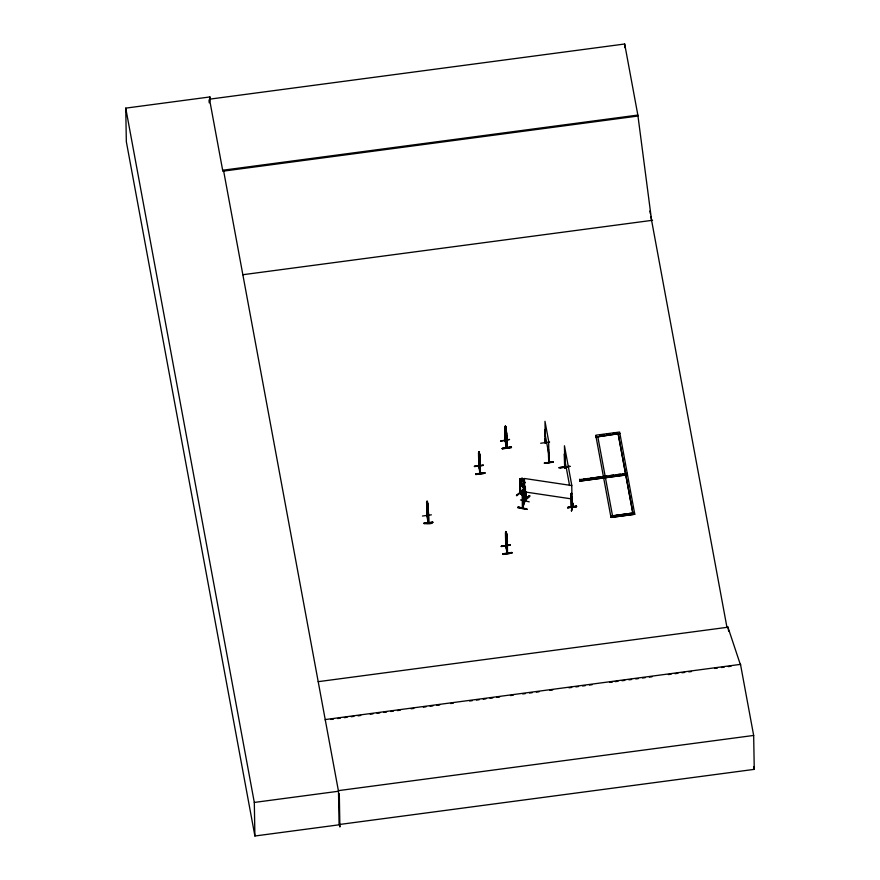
<?xml version="1.0" encoding="UTF-8"?>
<svg xmlns="http://www.w3.org/2000/svg" width="880" height="880" viewBox="0 0 880 880"><rect width="100%" height="100%" fill="white"/><g stroke="black" fill="none" stroke-linecap="round" stroke-linejoin="round"><path stroke-width="1.32" d="M504.966 440.132L506.539 447.766L506.165 433.675L506.605 434.291L505.67 428.483L506.407 431.904L506.528 447.271M505.373 440.077L506.869 447.634M505.637 545.534L506.121 546.788L505.637 546.018M507.507 552.75L507.551 553.322L507.21 538.736M564.289 453.981L564.674 468.149L564.597 453.937L564.982 468.105L564.938 466.939M571.197 506.814C572.473 506.363 572.33 506.605 571.428 506.506M571.67 505.791L571.846 506.946M426.756 515.229L427.251 516.34L426.943 501.061L427.108 515.592M428.307 521.598L428.021 522.214M428.483 522.808L427.163 515.064M479.083 466.191L479.182 466.917L478.874 451.649L478.753 466.818M479.765 456.445L480.095 473.539L480.37 472.329M479.028 465.608L480.403 473.495L480.216 458.876M480.326 472.714L479.655 454.113M524.7 486.717L524.854 501.721C524.876 496.749 519.156 520.333 524.645 500.566M522.599 507.43L522.698 508.288L522.445 493.691L524.051 486.783L523.248 489.159M522.94 507.177L522.698 507.727M524.249 490.974L524.436 501.71L524.667 500.5M524.282 491.898L522.951 496.1L523.017 491.799M524.029 489.478C523.556 495.66 523.358 485.804 525.371 486.75L525.646 500.445L524.667 499.851L525.646 500.445M522.786 498.982L524.975 491.084L524.194 495.187L523.93 479.842C519.046 476.542 525.239 479.05 523.886 481.547L524.975 482.482M524.733 493.537L524.898 491.073L522.775 499.092M518.001 507.716C545.05 513.073 500.082 503.041 526.845 508.948M518.111 507.342L518.001 507.727M526.823 509.234L518.111 507.298M524.414 487.63L524.051 488.433M428.164 513.689L426.921 505.516L428.263 513.678M480.194 463.287L480.095 464.277L480.293 463.276M544.962 442.981L544.819 429.495M545.479 443.234L545.281 438.515M545.237 435.93L544.984 421.3L548.636 441.034L549.021 462.649L548.625 461.934M525.987 491.81L526.119 498.597L519.959 492.899M519.97 493.383L519.926 479.688L520.795 493.658L519.706 479.875M525.954 498.036L525.679 497.321M506.715 436.975L506.979 438.317L506.462 435.281L506.836 443.652L507.045 442.662M524.469 491.007L523.402 495.737L523.303 490.787L522.94 492.525M505.23 429.946L505.439 428.945L506.297 435.545L505.351 427.603L505.923 430.947M505.329 429.935L505.439 428.945M506.627 438.559L506.737 437.569C506.099 441.848 504.691 424.688 505.329 432.894M505.868 534.699L506.077 533.698L507.496 541.849M507.386 543.125L507.177 544.126L505.78 535.964L507.265 543.994M524.513 491.018L522.984 495.605M522.302 508.068L522.643 494.142L522.126 494.736M525.371 486.75L524.447 486.871L523.93 488.543M523.435 503.767L525.03 496.386L523.391 503.789L525.217 497.431M525.151 497.442L523.864 503.58M525.701 500.192L524.777 499.51L525.635 499.95M525.448 500.456L525.69 499.697M571.043 493.845L571.901 493.702L571.043 493.845L571.285 507.276L572.066 507.452L571.769 485.243L564.454 445.775L564.718 460.405M573.023 503.305L571.406 510.961L573.122 503.569M573.056 503.338L571.527 510.95M523.424 489.566L523.875 488.136L523.435 489.566L523.413 489.005M523.325 491.337L524.062 489.115L523.38 494.417L524.084 489.126M523.71 491.601L523.116 491.502M523.369 494.417L524.084 492.195M520.498 499.939L529.221 501.831M524.194 488.235L523.919 486.761M505.087 441.144L505.087 427.075L505.538 441.155M506.891 447.271L506.748 446.523M505.571 545.622L507.188 553.311L507.463 552.662M564.498 466.84L565.048 467.94M426.778 515.064L428.153 522.951L427.823 505.857M428.538 522.83L428.505 522.885C430.21 524.986 426.811 496.122 427.295 503.052L427.35 501.259L427.801 503.679M507.034 552.156L507.045 552.651M564.52 466.917L564.663 467.797M564.96 468.028L564.817 467.28M522.896 490.215L516.395 495.484L523.16 490.435M516.747 495.781L523.204 490.237M520.564 493.493L524.711 496.628M525.8 497.86L525.459 497.497M529.518 495.594L523.039 500.841L523.391 501.413C532.587 495.231 531.3 492.822 523.072 500.874M523.127 501.16L529.837 496.1M521.939 478.082L521.972 479.897L519.86 478.61L525.052 482.427M519.937 483.043L520.718 485.276L524.491 488.521M523.974 481.415L524.986 482.922M523.963 482.042L522.049 480.392L522.104 483.483L524.018 485.122M520.674 485.287L523.633 487.718M571.23 506.517L571.351 507.364L571.098 493.592M571.241 507.001L572.055 507.078M572.044 507.408L571.45 506.957M505.472 441.243L505.164 426.074M478.72 466.136L480.04 473.44M427.999 521.642L428.087 522.808M480.04 460.746L479.875 461.274L479.6 456.775M428.109 510.158L427.185 502.381L427.394 503.041M506.319 439.648L506.77 440.121M506.462 435.039L505.417 427.284L505.67 427.933M506.22 533.5L506.264 531.707L507.111 540.595M505.516 432.476L506.506 437.151M525.041 486.002L524.04 486.442L522.126 484.803L521.081 482.603L521.026 479.512L522.038 479.842M506.561 434.643L506.858 437.096L505.34 428.956M505.835 437.316L505.67 431.409M505.945 438.933L506.462 441.353L505.934 438.548M506.671 441.276L505.472 435.622M507.001 546.117L506.572 543.301M505.516 426.162L506.407 431.959L505.615 426.151L506.044 428.967M506.154 430.221L506.033 428.417M506.682 433.235L506.506 431.871M500.687 441.001L509.575 439.461L500.698 441.111M505.472 440.891L506.374 446.666M511.159 446.941L511.148 446.886C483.472 451.495 530.057 444.774 502.348 448.888M505.703 531.531L505.813 546.843L505.428 532.675M506.682 534.138L506.165 531.718M506.803 535.777L506.682 533.973M501.336 546.557L510.224 545.215M502.997 554.411L511.885 553.069L502.997 554.444L502.909 553.762M505.483 435.501L506.836 443.652M505.681 437.965L506.935 443.641M560.131 467.5C589.809 464.332 542.454 469.007 564.949 467.423M560.197 467.808L569.107 466.378M571.472 492.778L571.835 506.869L571.615 505.802M576.466 506.099L567.545 507.54L576.543 506.704L567.622 507.914M540.694 443.245L549.615 442.035M548.405 448.899L548.713 462.693L548.471 449.229M544.412 463.045L553.322 461.802M553.366 462.22L544.412 463.265L553.322 461.791M325.336 720.181L325.325 719.554L740.498 664.378L753.665 735.449L338.481 790.625L339.086 824.813L254.903 836L126.335 141.691L125.741 108.13L209.924 96.943L210.43 99.638M209.55 101.915L209.506 99.176L624.679 44L637.846 115.071L651.607 220.407M637.857 116.05L222.684 171.226L222.662 170.247L637.846 115.071M242.847 274.725L652.575 220.275M595.826 435.204L619.619 432.047L634.777 514.272L610.984 517.429L595.826 435.622M599.797 435.094L603.757 434.566M606.408 434.225L610.368 433.697M613.019 433.345L616.979 432.817M479.204 454.179L479.039 453.288L479.809 460.944L479.292 451.836L479.567 454.564M478.5 452.793L478.874 466.961M478.863 456.093L480.194 464.255M480.227 458.942L478.929 451.935M479.721 459.371L480.15 459.998L479.347 454.179M483.329 465.223L474.342 466.301L483.34 465.245M474.408 466.598L483.329 465.41M484.715 472.725L475.794 473.88L475.86 474.518L484.781 473.297L475.86 474.485M626.098 474.947L579.865 481.096L579.601 479.655L627.198 473.33M583.682 479.116L587.763 478.566M590.48 478.214L593.197 477.851M595.925 477.488L599.995 476.949M602.723 476.586L606.793 476.036M609.521 475.684L613.591 475.134M616.319 474.771L620.389 474.232M623.117 473.869L625.834 473.506M579.865 481.096L627.462 474.771M426.569 502.205L427.24 516.263M427.79 508.783L428.219 509.41L427.405 503.591L428.142 506.99M428.296 508.354L428.043 507.001M431.387 514.833L422.466 516.021M423.852 523.292L432.773 522.082C433.741 524.645 423.313 523.743 423.841 523.248M616 515.284L619.971 514.767M622.611 514.415L626.571 513.887M629.222 513.535L633.182 513.007M318.208 681.67L727.936 627.22L740.509 665.005L740.498 664.378M330.781 719.455L333.498 719.092M337.59 718.553L340.307 718.19M344.388 717.651L347.116 717.288M351.197 716.738L353.925 716.375M358.006 715.836L360.723 715.473M370.26 714.208L372.977 713.845M377.058 713.306L379.786 712.943M383.867 712.404L386.595 712.041M390.676 711.491L393.393 711.139M397.485 710.589L400.202 710.226M411.092 708.785L413.82 708.422M423.346 707.157L426.063 706.794M430.155 706.244L432.872 705.892M436.953 705.342L439.681 704.979M450.571 703.538L453.288 703.175M469.623 701.008L472.351 700.645M476.432 700.095L479.16 699.732M483.241 699.193L485.958 698.83M490.05 698.291L492.767 697.928M496.848 697.389L499.576 697.026M510.466 695.574L513.183 695.211M522.72 693.946L525.437 693.583M529.518 693.044L532.246 692.681M536.327 692.142L539.055 691.779M549.945 690.327L552.662 689.964M568.997 687.797L571.725 687.434M575.806 686.895L578.523 686.532M582.604 685.993L585.332 685.63M589.413 685.08L592.141 684.717M609.829 682.374L612.557 682.011M615.274 681.648L618.002 681.285M622.083 680.746L624.811 680.383M628.892 679.833L631.609 679.481M635.701 678.931L638.418 678.568M642.499 678.029L645.227 677.666M649.308 677.127L652.036 676.764M668.371 674.586L671.088 674.234M675.169 673.684L677.897 673.321M681.978 672.782L684.706 672.419M688.787 671.88L691.504 671.517M714.648 668.437L717.376 668.074M721.457 667.535L724.174 667.172M728.266 666.633L730.983 666.27M254.903 836L254.309 802.439L338.492 791.252L223.663 171.094M339.075 824.538L754.259 769.362L753.665 735.449M727.936 627.22L726.957 627.341L650.859 216.381M520.465 493.79L520.179 492.569M524.909 500.038L525.558 500.434M571.758 485.551L524.436 478.478L524.568 486.53M524.667 491.898L572 498.971M523.281 490.809L522.423 493.757L522.709 508.211L524.975 500.566L525.019 501.226M506.022 545.633L507.518 553.245L506 546.062M507.331 552.53L506.792 535.744M520.399 493.262L520.256 492.657M525.767 497.31L525.998 498.498M519.871 492.855L526.394 498.399L526.207 491.634M522.896 507.496L522.896 507.012M507.298 545.941L507.309 538.725L505.868 531.806M505.329 426.327L505.384 440.561M426.855 515.746L427.207 515.163M506.429 447.7L506.154 430.749M506.946 544.324L507.199 544.984M479.116 452.969L479.336 453.629M506.253 435.941L505.769 433.686L505.824 436.766M505.571 435.611L506.308 439.021M506.407 439.56L506.759 441.265M505.978 533.709L507.397 541.86M507.144 541.904L506.319 534.039M506.891 540.694L506.407 538.428L506.462 541.519M506.946 543.774L506.385 537.108L506.858 539.385M507.045 544.313L507.397 546.007L506.11 540.375L506.583 543.851M511.236 447.546L511.148 446.864M504.779 427.119L504.911 427.779M511.885 553.102L511.797 552.42L502.909 553.773M506.187 531.85L506.693 534.523M506.066 436.656L506.528 438.911M506.55 440.242L505.813 435.446M506.66 540.331L507.265 544.654L506.44 537.24M576.543 506.715L576.455 506.022M572.066 505.736L572.22 506.737M339.416 824.483L339.889 826.991L339.306 793.705M727.914 627.121L728.684 631.235M753.753 766.678L754.259 769.362M649.869 211.013L650.364 213.697M579.601 479.237L579.865 480.678M564.696 459.206L569.569 485.507M571.516 496.034L572 498.663M545.215 434.72L548.867 454.454M484.792 473.341L484.704 472.648M479.193 451.858L479.666 454.663M479.402 468.072L480.469 473.33M209.506 99.176L222.662 170.247M125.741 108.13L254.309 802.439M427.702 509.85L427.944 510.697L427.108 502.711L427.691 509.707M553.333 462.088L544.401 463.001M505.813 433.257L506.627 439.912L505.956 433.763M506.924 447.623L506.66 433.169M427.944 522.302L427.713 503.525M634.777 514.272L610.984 517.429M634.502 512.831L610.709 515.988M624.679 44L624.745 47.641M612.436 515.339L597.828 436.832M571.846 506.451L571.978 507.452M564.762 462.99L564.894 467.434M524.92 491.15L524.733 486.607L524.722 501.853M522.291 507.573L522.335 508.233M519.926 478.555L520.157 493.119M505.725 426.965L505.736 427.515M505.945 439.098L505.912 437.283L505.868 438.966M506.803 536.294L507.188 553.311M506.66 534.105L506.693 535.766M505.791 531.52L506.121 546.788M479.292 451.836L479.237 453.64M427.449 502.073L427.46 502.623M209.924 96.943L209.968 99.627M209.187 100.199L209.231 102.861M506 533.159L506.77 540.331L506.033 533.247M522.676 492.426L522.522 493.779L524.612 486.904L522.665 492.404M511.159 447.128L502.271 448.503L511.17 447.161M507.122 539.176L506.946 539.891L507.122 539.176M510.158 544.918L501.259 546.26L510.158 544.918M511.808 552.673L502.909 554.037L511.808 552.673M576.466 506.286L567.545 507.54L576.477 506.33M619.883 433.477L596.101 437.063L619.883 433.477M484.715 472.912L475.783 474.111L484.715 472.912M432.784 522.324L423.852 523.534L432.784 522.368M523.589 479.82L522.357 478.764L523.6 480.37L523.589 479.82M632.764 512.644L618.145 433.708L632.764 512.644"/></g></svg>
